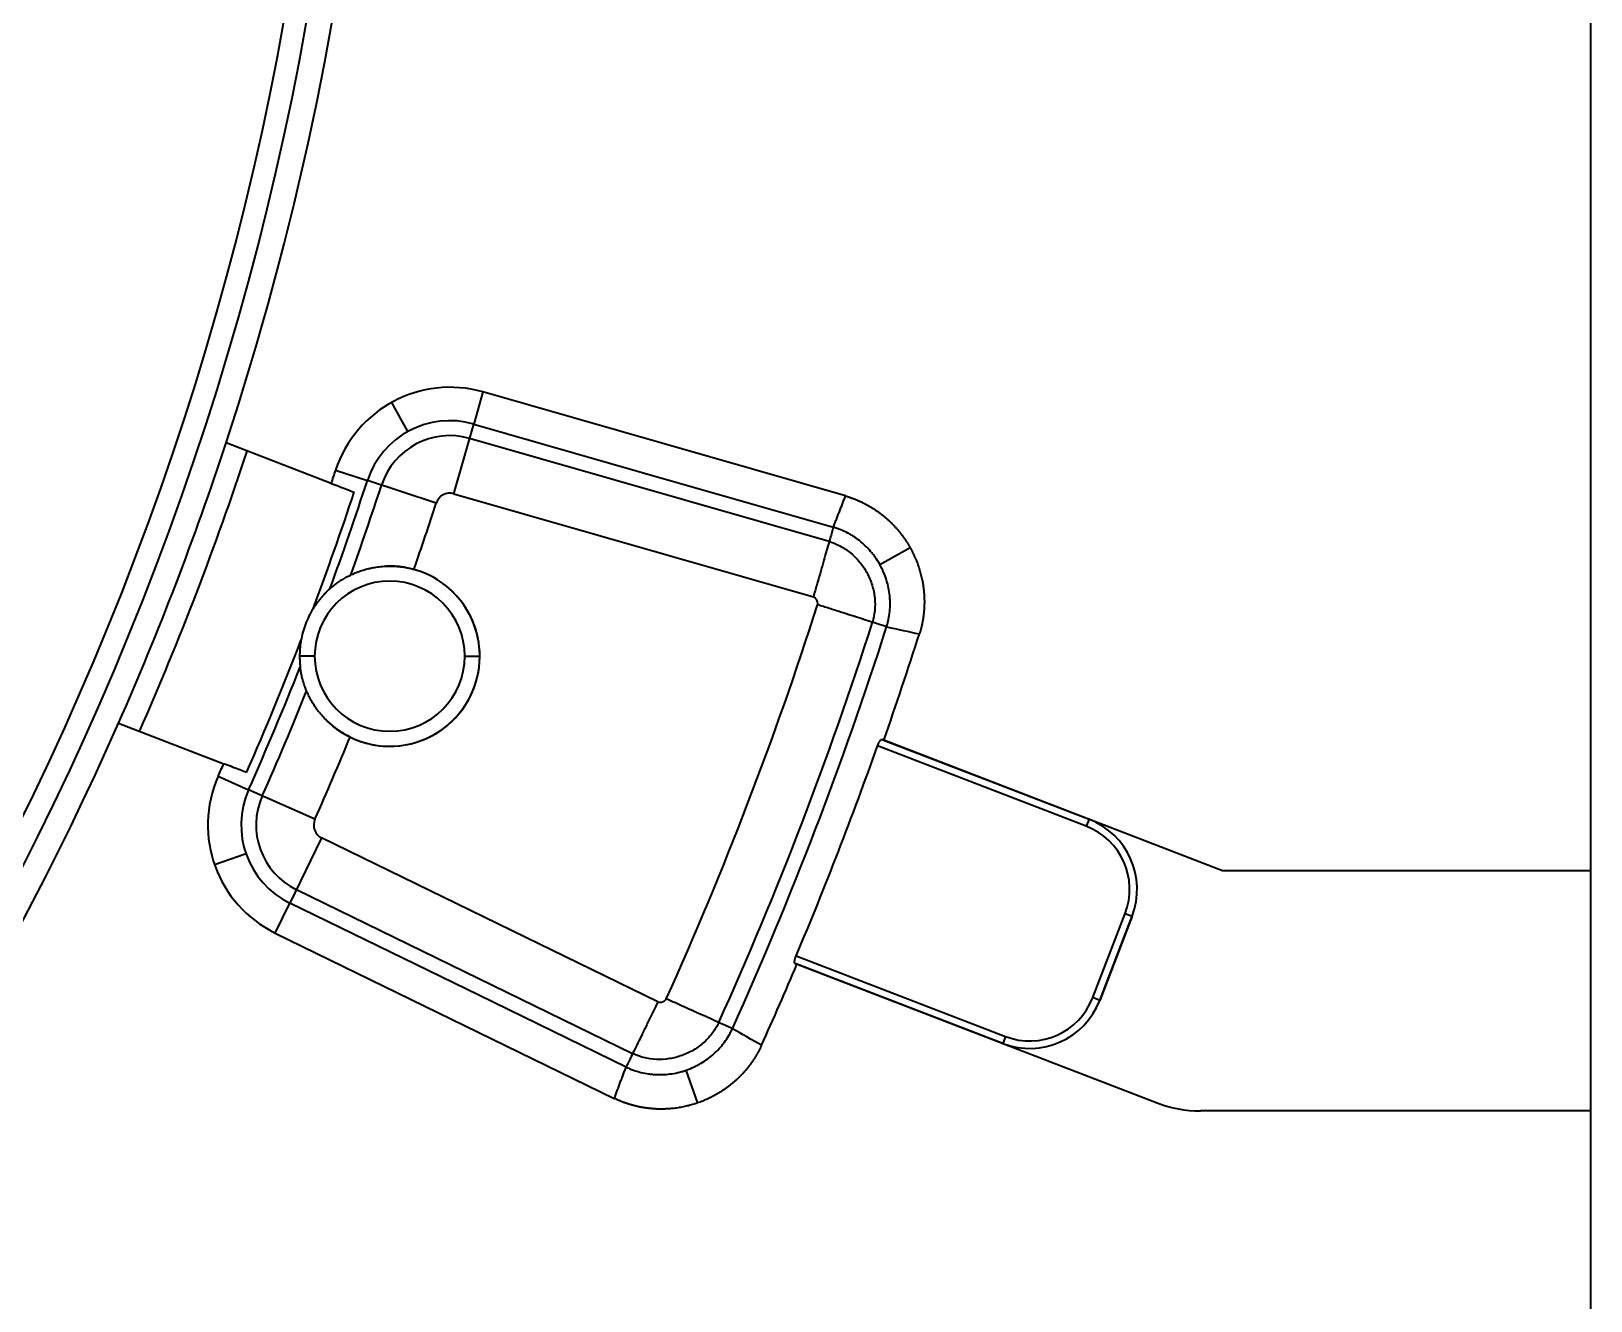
# Model space of a CAD drawing. Header units: millimetres. Extents: x 473 to 1085, y 1055 to 1699.
# Drawn here: x 939.5 to 1043.4, y 1298.2 to 1382.8 of the extents above; entities that cross this region are included whole.
import ezdxf

# ---------------------------------------------------------------- set-up
doc = ezdxf.new("R2010")
doc.units = ezdxf.units.MM
doc.layers.add('20', color=7, linetype='Continuous', true_color=0xffffff)

msp = doc.modelspace()

# ---------------------------------------------------------------- linework, layer by layer
at = {"layer": '20', "color": 7, "linetype": 'Continuous', "lineweight": 35}
for p, q in [((1043.426, 1326.891), (1043.426, 1423.843)), ((969.637, 1358.775), (969.024, 1356.639)), ((993.786, 1351.85), (969.637, 1358.775)), ((963.548, 1358.079), (964.622, 1356.133)), ((967.693, 1351.996), (969.024, 1356.639)), ((992.702, 1348.816), (968.751, 1355.684)), ((969.024, 1356.639), (982.49, 1352.778)), ((959.538, 1352.689), (952.528, 1355.38)), ((959.825, 1353.563), (961.938, 1352.875)), ((966.53, 1351.379), (961.938, 1352.875)), ((982.49, 1352.778), (992.976, 1349.771)), ((967.693, 1351.996), (991.645, 1345.128)), ((998.099, 1348.386), (996.075, 1347.27)), ((958.426, 1341.177), (957.426, 1341.177)), ((968.426, 1341.177), (969.426, 1341.177)), ((945.361, 1336.708), (952.371, 1334.017)), ((1009.824, 1329.85), (995.919, 1335.2)), ((996.209, 1335.624), (1010.004, 1330.316)), ((1018.905, 1326.891), (996.335, 1335.576)), ((951.999, 1333.175), (954.03, 1332.273)), ((958.444, 1330.312), (954.03, 1332.273)), ((1010.004, 1330.316), (1009.824, 1329.85)), ((958.894, 1329.075), (956.777, 1324.734)), ((971.485, 1322.934), (958.894, 1329.075)), ((953.856, 1328.02), (951.76, 1327.281)), ((1043.426, 1326.891), (1018.905, 1326.891)), ((1043.426, 1310.891), (1043.426, 1326.891)), ((957.213, 1325.627), (979.608, 1314.704)), ((955.803, 1322.737), (956.777, 1324.734)), ((969.368, 1318.594), (956.777, 1324.734)), ((1010.253, 1318.434), (1012.408, 1324.034)), ((1010.72, 1318.255), (1012.874, 1323.854)), ((1012.874, 1323.854), (1010.72, 1318.255)), ((1012.408, 1324.034), (1012.874, 1323.854)), ((955.803, 1322.737), (978.383, 1311.724)), ((971.579, 1322.889), (971.485, 1322.934)), ((981.29, 1318.152), (971.579, 1322.889)), ((1004.258, 1315.384), (990.429, 1320.705)), ((990.5, 1321.214), (1004.437, 1315.85)), ((990.555, 1320.657), (1014.546, 1311.425)), ((979.173, 1313.811), (969.368, 1318.594)), ((1010.72, 1318.255), (1010.253, 1318.434)), ((1004.437, 1315.85), (1004.258, 1315.384)), ((983.158, 1313.599), (983.917, 1311.417)), ((1043.426, 1310.891), (1017.419, 1310.891)), ((1043.426, 1161.177), (1043.426, 1310.891))]:
    msp.add_line(p, q, dxfattribs=at)
for centre, radius, start, end in [((758.426, 1419.177), 202.61, 180, 0), ((758.426, 1419.177), 201.12, 180, 0), ((758.426, 1419.177), 204.318, 341.80537, 354.19463), ((967.432, 1351.085), 8, 74, 161.95487), ((967.432, 1351.085), 5.778, 74, 161.95487), ((967.432, 1351.085), 4.785, 74, 161.95487), ((758.426, 1419.177), 204.318, 336.19463, 341.80537), ((758.426, 1419.177), 205.818, 336.21509, 341.78491), ((758.426, 1419.177), 211.818, 341.70596, 341.95487), ((758.426, 1419.177), 214.04, 339.91368, 341.95487), ((758.426, 1419.177), 215.033, 340.27151, 341.95487), ((758.426, 1419.177), 213.449, 339.47309, 341.68527), ((967.432, 1351.085), 0.948, 74, 161.95487), ((758.426, 1419.177), 218.87, 340.73306, 341.95487), ((963.426, 1341.177), 6, 0, 92.51719), ((963.426, 1341.177), 6, 0, 74.42426), ((963.426, 1341.177), 5, 0, 180), ((758.426, 1419.177), 245.118, 335.71205, 342.28795), ((758.426, 1419.177), 248.955, 335.71205, 342.28795), ((758.426, 1419.177), 213.449, 336.31473, 338.86449), ((758.426, 1419.177), 249.948, 335.71205, 342.28795), ((758.426, 1419.177), 252.17, 340.63856, 342.33591), ((963.426, 1341.177), 5, 180, 0), ((963.426, 1341.177), 6, 225.82125, 0), ((963.426, 1341.177), 6, 243.91332, 360), ((758.426, 1419.177), 214.04, 336.04513, 338.4239), ((758.426, 1419.177), 215.033, 336.04513, 338.06607), ((758.426, 1419.177), 204.318, 203.80537, 336.19463), ((758.426, 1419.177), 218.87, 336.04513, 337.60452), ((758.426, 1419.177), 251.902, 337.11428, 340.52658), ((758.426, 1419.177), 211.818, 336.04513, 336.29404), ((959.31, 1329.927), 8, 156.04513, 244), ((959.31, 1329.927), 5.778, 156.04513, 244), ((959.31, 1329.927), 4.785, 156.04513, 244), ((959.31, 1329.927), 0.948, 156.04513, 244), ((1008.208, 1325.65), 4.5, 338.95329, 68.95329), ((1008.208, 1325.65), 5, 338.95329, 68.95329), ((1008.208, 1325.65), 5, 338.95329, 68.95329), ((758.426, 1419.177), 252.17, 335.66409, 337.00257), ((1006.053, 1320.05), 5, 248.95329, 338.95329), ((1006.053, 1320.05), 5, 248.95329, 338.95329), ((1006.053, 1320.05), 4.5, 248.95329, 338.95329), ((1017.419, 1318.891), 8, 248.95329, 270)]:
    msp.add_arc(centre, radius, start, end, dxfattribs=at)
for points, degree in [([(959.538, 1352.689), (959.707, 1352.624), (960.046, 1352.494), (960.554, 1352.299), (960.893, 1352.169), (961.063, 1352.104)], 3), ([(992.976, 1349.771), (993.379, 1350.803), (993.786, 1351.85)], 2), ([(996.526, 1343.134), (997.253, 1342.976), (997.981, 1342.817), (998.707, 1342.659)], 3), ([(957.426, 1341.177), (957.426, 1341.093), (957.43, 1340.928), (957.444, 1340.692), (957.46, 1340.541), (957.469, 1340.467)], 3), ([(953.895, 1333.432), (953.726, 1333.497), (953.387, 1333.627), (952.879, 1333.822), (952.54, 1333.952), (952.371, 1334.017)], 3), ([(971.579, 1322.889), (971.546, 1322.903), (971.515, 1322.918), (971.485, 1322.934)], 3), ([(988.19, 1315.261), (987.544, 1315.63), (986.898, 1315.999), (986.251, 1316.368)], 3), ([(978.383, 1311.724), (978.781, 1312.775), (979.173, 1313.811)], 2)]:
    msp.add_open_spline(points, degree=degree, dxfattribs=at)
for points, degree, knots in [([(993.786, 1351.85), (994.481, 1351.651), (995.129, 1351.308), (995.769, 1350.969), (996.335, 1350.504), (996.894, 1350.044), (997.355, 1349.48), (997.814, 1348.919), (998.502, 1347.635), (998.927, 1346.246), (999, 1345.527), (999.073, 1344.799), (999, 1344.077), (998.927, 1343.349), (998.707, 1342.659)], 2, [0, 0, 0, 0.125, 0.125, 0.25, 0.25, 0.375, 0.375, 0.5, 0.625, 0.75, 0.75, 0.875, 0.875, 1, 1, 1]), ([(992.976, 1349.771), (992.957, 1349.703), (992.931, 1349.614), (992.869, 1349.398), (992.833, 1349.27), (992.749, 1348.979), (992.702, 1348.815), (992.599, 1348.457), (992.544, 1348.262), (992.424, 1347.846), (992.361, 1347.625), (992.228, 1347.163), (992.159, 1346.921), (992.017, 1346.425), (991.944, 1346.17), (991.795, 1345.652), (991.72, 1345.39), (991.645, 1345.128)], 3, [0, 0, 0, 0, 0.125, 0.125, 0.25, 0.25, 0.375, 0.375, 0.5, 0.5, 0.625, 0.625, 0.75, 0.75, 0.875, 0.875, 1, 1, 1, 1]), ([(996.526, 1343.134), (996.527, 1343.137), (996.528, 1343.14), (996.529, 1343.145), (996.532, 1343.153), (996.537, 1343.171), (996.549, 1343.208), (996.57, 1343.282), (996.587, 1343.345), (996.62, 1343.472), (996.639, 1343.557), (996.691, 1343.812), (996.742, 1344.155), (996.758, 1344.504), (996.758, 1344.723), (996.757, 1344.767), (996.754, 1344.855), (996.753, 1344.898), (996.746, 1345.029), (996.739, 1345.116), (996.712, 1345.374), (996.686, 1345.545), (996.618, 1345.883), (996.575, 1346.05), (996.474, 1346.381), (996.415, 1346.545), (996.331, 1346.748), (996.314, 1346.788), (996.278, 1346.868), (996.26, 1346.908), (996.204, 1347.027), (996.165, 1347.105), (996.042, 1347.335), (995.952, 1347.484), (995.808, 1347.702), (995.733, 1347.809), (995.653, 1347.914), (995.6, 1347.983), (995.572, 1348.018), (995.434, 1348.188), (995.2, 1348.447), (994.944, 1348.681), (994.676, 1348.903), (994.537, 1349.007), (994.355, 1349.13), (994.318, 1349.154), (994.244, 1349.201), (994.207, 1349.224), (994.094, 1349.291), (994.019, 1349.334), (993.789, 1349.457), (993.631, 1349.531), (993.39, 1349.63), (993.268, 1349.677), (993.123, 1349.726), (993.05, 1349.749), (993.013, 1349.76), (992.995, 1349.765), (992.987, 1349.768), (992.981, 1349.769), (992.979, 1349.77), (992.976, 1349.771)], 3, [0, 0, 0, 0, 0.0009766, 0.0009766, 0.0019531, 0.0039063, 0.0078125, 0.015625, 0.03125, 0.03125, 0.0625, 0.0625, 0.125, 0.1875, 0.1875, 0.203125, 0.203125, 0.21875, 0.21875, 0.25, 0.25, 0.3125, 0.3125, 0.375, 0.375, 0.4375, 0.4375, 0.453125, 0.453125, 0.46875, 0.46875, 0.5, 0.5, 0.5625, 0.5625, 0.59375, 0.609375, 0.609375, 0.625, 0.625, 0.6875, 0.75, 0.75, 0.8125, 0.8125, 0.828125, 0.828125, 0.84375, 0.84375, 0.875, 0.875, 0.9375, 0.9375, 0.96875, 0.984375, 0.9921875, 0.9960938, 0.9980469, 0.9990234, 0.9990234, 1, 1, 1, 1]), ([(992.702, 1348.815), (992.95, 1348.738), (993.188, 1348.639), (993.669, 1348.384), (993.913, 1348.221), (994.359, 1347.854), (994.562, 1347.651), (994.928, 1347.204), (995.09, 1346.96), (995.361, 1346.453), (995.472, 1346.187), (995.642, 1345.631), (995.699, 1345.348), (995.757, 1344.777), (995.757, 1344.485), (995.702, 1343.939), (995.653, 1343.686), (995.579, 1343.437)], 3, [0, 0, 0, 0, 0.1148543, 0.1148543, 0.2432752, 0.2432752, 0.371696, 0.371696, 0.5001168, 0.5001168, 0.6285377, 0.6285377, 0.7569585, 0.7569585, 0.8853793, 0.8853793, 1, 1, 1, 1]), ([(959.448, 1345.668), (959.504, 1345.718), (959.567, 1345.772), (959.702, 1345.882), (959.775, 1345.939), (959.928, 1346.053), (960.009, 1346.11), (960.18, 1346.224), (960.269, 1346.281), (960.41, 1346.364), (960.458, 1346.391), (960.555, 1346.446), (960.605, 1346.473), (960.757, 1346.552), (960.862, 1346.603), (961.078, 1346.699), (961.189, 1346.745), (961.417, 1346.832), (961.535, 1346.873), (961.777, 1346.947), (961.902, 1346.982), (962.063, 1347.02), (962.095, 1347.028), (962.161, 1347.042), (962.194, 1347.049), (962.293, 1347.069), (962.359, 1347.082), (962.561, 1347.116), (962.697, 1347.134), (962.976, 1347.162), (963.117, 1347.171), (963.333, 1347.177), (963.442, 1347.178), (963.552, 1347.176), (963.626, 1347.174), (963.664, 1347.172), (963.849, 1347.164), (963.997, 1347.152), (964.294, 1347.116), (964.443, 1347.092), (964.74, 1347.033), (964.889, 1346.998), (965.037, 1346.957)], 3, [0, 0, 0, 0, 0.0625, 0.0625, 0.125, 0.125, 0.1875, 0.1875, 0.25, 0.25, 0.28125, 0.28125, 0.3125, 0.3125, 0.375, 0.375, 0.4375, 0.4375, 0.5, 0.5, 0.5625, 0.5625, 0.578125, 0.578125, 0.59375, 0.59375, 0.625, 0.625, 0.6875, 0.6875, 0.75, 0.75, 0.78125, 0.796875, 0.796875, 0.8125, 0.8125, 0.875, 0.875, 0.9375, 0.9375, 1, 1, 1, 1]), ([(959.448, 1345.668), (959.361, 1345.591), (959.272, 1345.508), (959.138, 1345.374), (959.093, 1345.327), (959.001, 1345.23), (958.955, 1345.179), (958.862, 1345.072), (958.815, 1345.016), (958.743, 1344.928), (958.719, 1344.898), (958.671, 1344.836), (958.646, 1344.804), (958.573, 1344.705), (958.523, 1344.637), (958.424, 1344.491), (958.373, 1344.414), (958.323, 1344.332)], 3, [0, 0, 0, 0, 0.25, 0.25, 0.375, 0.375, 0.5, 0.5, 0.625, 0.625, 0.6875, 0.6875, 0.75, 0.75, 0.875, 0.875, 1, 1, 1, 1]), ([(958.323, 1344.332), (958.223, 1344.17), (958.039, 1343.838), (957.887, 1343.491), (957.786, 1343.226), (957.754, 1343.136), (957.71, 1343), (957.696, 1342.955), (957.668, 1342.863), (957.655, 1342.817), (957.591, 1342.586), (957.549, 1342.4), (957.516, 1342.213)], 3, [0, 0, 0, 0, 0.25, 0.5, 0.5, 0.625, 0.625, 0.6875, 0.6875, 0.75, 0.75, 1, 1, 1, 1]), ([(991.925, 1344.604), (991.928, 1344.61), (991.929, 1344.617), (991.932, 1344.63), (991.933, 1344.637), (991.935, 1344.657), (991.935, 1344.67), (991.935, 1344.711), (991.932, 1344.737), (991.922, 1344.789), (991.915, 1344.814), (991.901, 1344.852), (991.896, 1344.864), (991.885, 1344.889), (991.879, 1344.901), (991.86, 1344.936), (991.846, 1344.959), (991.822, 1344.991), (991.814, 1345.002), (991.797, 1345.022), (991.788, 1345.032), (991.759, 1345.06), (991.739, 1345.077), (991.706, 1345.1), (991.694, 1345.107), (991.676, 1345.116), (991.67, 1345.119), (991.658, 1345.124), (991.651, 1345.126), (991.645, 1345.128)], 3, [0, 0, 0, 0, 0.03125, 0.03125, 0.0625, 0.0625, 0.125, 0.125, 0.25, 0.25, 0.375, 0.375, 0.4375, 0.4375, 0.5, 0.5, 0.625, 0.625, 0.6875, 0.6875, 0.75, 0.75, 0.875, 0.875, 0.9375, 0.9375, 0.96875, 0.96875, 1, 1, 1, 1]), ([(996.526, 1343.134), (996.459, 1343.156), (996.371, 1343.184), (996.157, 1343.252), (996.03, 1343.293), (995.741, 1343.385), (995.579, 1343.437), (995.224, 1343.55), (995.031, 1343.612), (994.619, 1343.744), (994.4, 1343.814), (993.942, 1343.96), (993.702, 1344.036), (993.21, 1344.193), (992.958, 1344.274), (992.445, 1344.438), (992.185, 1344.521), (991.925, 1344.604)], 3, [0, 0, 0, 0, 0.125, 0.125, 0.25, 0.25, 0.375, 0.375, 0.5, 0.5, 0.625, 0.625, 0.75, 0.75, 0.875, 0.875, 1, 1, 1, 1]), ([(957.516, 1342.213), (957.499, 1342.111), (957.484, 1342.014), (957.461, 1341.829), (957.452, 1341.741), (957.439, 1341.571), (957.434, 1341.488), (957.428, 1341.329), (957.426, 1341.252), (957.426, 1341.177)], 3, [0, 0, 0, 0, 0.25, 0.25, 0.5, 0.5, 0.75, 0.75, 1, 1, 1, 1]), ([(960.788, 1335.788), (960.649, 1335.856), (960.515, 1335.929), (960.254, 1336.082), (960.127, 1336.163), (959.882, 1336.334), (959.762, 1336.423), (959.618, 1336.54), (959.59, 1336.564), (959.533, 1336.612), (959.449, 1336.684), (959.368, 1336.757), (959.211, 1336.905), (959.111, 1337.006), (958.921, 1337.212), (958.831, 1337.317), (958.724, 1337.45), (958.703, 1337.477), (958.662, 1337.53), (958.641, 1337.557), (958.58, 1337.638), (958.541, 1337.692), (958.428, 1337.855), (958.358, 1337.963), (958.227, 1338.18), (958.166, 1338.288), (958.053, 1338.505), (958, 1338.614), (957.927, 1338.776), (957.893, 1338.857), (957.86, 1338.937), (957.839, 1338.991), (957.828, 1339.018), (957.777, 1339.152), (957.741, 1339.257), (957.675, 1339.464), (957.646, 1339.565), (957.594, 1339.763), (957.572, 1339.86), (957.533, 1340.047), (957.516, 1340.138), (957.489, 1340.31), (957.478, 1340.391), (957.469, 1340.467)], 3, [0, 0, 0, 0, 0.0625, 0.0625, 0.125, 0.125, 0.1875, 0.1875, 0.203125, 0.203125, 0.21875, 0.25, 0.25, 0.3125, 0.3125, 0.375, 0.375, 0.390625, 0.390625, 0.40625, 0.40625, 0.4375, 0.4375, 0.5, 0.5, 0.5625, 0.5625, 0.625, 0.625, 0.65625, 0.671875, 0.671875, 0.6875, 0.6875, 0.75, 0.75, 0.8125, 0.8125, 0.875, 0.875, 0.9375, 0.9375, 1, 1, 1, 1]), ([(995.919, 1335.2), (995.925, 1335.216), (995.93, 1335.232), (995.942, 1335.263), (995.948, 1335.278), (995.967, 1335.323), (995.98, 1335.352), (995.997, 1335.386), (996, 1335.393), (996.007, 1335.407), (996.017, 1335.427), (996.034, 1335.458), (996.048, 1335.48), (996.061, 1335.502), (996.068, 1335.513), (996.089, 1335.542), (996.102, 1335.559), (996.121, 1335.58), (996.127, 1335.587), (996.139, 1335.598), (996.145, 1335.603), (996.162, 1335.616), (996.173, 1335.622), (996.188, 1335.626), (996.193, 1335.627), (996.202, 1335.626), (996.206, 1335.626), (996.21, 1335.624)], 3, [0, 0, 0, 0, 0.0625, 0.0625, 0.125, 0.125, 0.25, 0.25, 0.28125, 0.28125, 0.3125, 0.375, 0.4375, 0.4375, 0.5, 0.5, 0.625, 0.625, 0.6875, 0.6875, 0.75, 0.75, 0.875, 0.875, 0.9375, 0.9375, 1, 1, 1, 1]), ([(996.335, 1335.576), (996.327, 1335.579), (996.319, 1335.582), (996.277, 1335.598), (996.244, 1335.611), (996.21, 1335.624)], 3, [0, 0, 0, 0, 0.2004, 0.2004, 1, 1, 1, 1]), ([(990.43, 1320.705), (990.422, 1320.708), (990.415, 1320.714), (990.407, 1320.727), (990.404, 1320.732), (990.4, 1320.743), (990.398, 1320.75), (990.394, 1320.771), (990.393, 1320.787), (990.393, 1320.816), (990.394, 1320.826), (990.395, 1320.848), (990.396, 1320.859), (990.401, 1320.894), (990.406, 1320.919), (990.415, 1320.96), (990.418, 1320.974), (990.425, 1321.002), (990.434, 1321.031), (990.443, 1321.061), (990.453, 1321.091), (990.458, 1321.106), (990.475, 1321.152), (990.487, 1321.183), (990.5, 1321.214)], 3, [0, 0, 0, 0, 0.125, 0.125, 0.1875, 0.1875, 0.25, 0.25, 0.375, 0.375, 0.4375, 0.4375, 0.5, 0.5, 0.625, 0.625, 0.6875, 0.6875, 0.75, 0.8125, 0.8125, 0.875, 0.875, 1, 1, 1, 1]), ([(990.43, 1320.705), (990.463, 1320.692), (990.496, 1320.679), (990.538, 1320.663), (990.546, 1320.66), (990.555, 1320.657)], 3, [0, 0, 0, 0, 0.7996, 0.7996, 1, 1, 1, 1]), ([(981.29, 1318.152), (981.296, 1318.149), (981.302, 1318.147), (981.315, 1318.142), (981.321, 1318.14), (981.341, 1318.135), (981.354, 1318.133), (981.394, 1318.127), (981.421, 1318.127), (981.474, 1318.129), (981.5, 1318.133), (981.539, 1318.141), (981.552, 1318.144), (981.578, 1318.151), (981.591, 1318.155), (981.628, 1318.169), (981.653, 1318.18), (981.688, 1318.198), (981.7, 1318.205), (981.722, 1318.22), (981.733, 1318.227), (981.765, 1318.251), (981.785, 1318.269), (981.812, 1318.298), (981.821, 1318.309), (981.833, 1318.325), (981.836, 1318.331), (981.843, 1318.342), (981.846, 1318.348), (981.849, 1318.354)], 3, [0, 0, 0, 0, 0.03125, 0.03125, 0.0625, 0.0625, 0.125, 0.125, 0.25, 0.25, 0.375, 0.375, 0.4375, 0.4375, 0.5, 0.5, 0.625, 0.625, 0.6875, 0.6875, 0.75, 0.75, 0.875, 0.875, 0.9375, 0.9375, 0.96875, 0.96875, 1, 1, 1, 1]), ([(986.251, 1316.368), (986.187, 1316.397), (986.103, 1316.435), (985.898, 1316.527), (985.777, 1316.582), (985.5, 1316.707), (985.345, 1316.777), (985.006, 1316.93), (984.821, 1317.013), (984.426, 1317.191), (984.217, 1317.286), (983.778, 1317.484), (983.55, 1317.587), (983.079, 1317.799), (982.837, 1317.909), (982.346, 1318.13), (982.098, 1318.242), (981.849, 1318.354)], 3, [0, 0, 0, 0, 0.125, 0.125, 0.25, 0.25, 0.375, 0.375, 0.5, 0.5, 0.625, 0.625, 0.75, 0.75, 0.875, 0.875, 1, 1, 1, 1]), ([(981.29, 1318.152), (981.17, 1317.907), (981.051, 1317.662), (980.815, 1317.178), (980.699, 1316.94), (980.472, 1316.476), (980.362, 1316.25), (980.151, 1315.818), (980.05, 1315.611), (979.861, 1315.222), (979.772, 1315.04), (979.608, 1314.705), (979.534, 1314.552), (979.401, 1314.28), (979.343, 1314.16), (979.244, 1313.958), (979.204, 1313.875), (979.173, 1313.811)], 3, [0, 0, 0, 0, 0.125, 0.125, 0.25, 0.25, 0.375, 0.375, 0.5, 0.5, 0.625, 0.625, 0.75, 0.75, 0.875, 0.875, 1, 1, 1, 1]), ([(979.173, 1313.811), (979.175, 1313.81), (979.178, 1313.809), (979.183, 1313.807), (979.19, 1313.803), (979.207, 1313.795), (979.242, 1313.779), (979.312, 1313.747), (979.372, 1313.721), (979.493, 1313.67), (979.574, 1313.639), (979.82, 1313.551), (980.152, 1313.451), (980.494, 1313.384), (980.712, 1313.353), (980.755, 1313.348), (980.842, 1313.338), (980.886, 1313.333), (981.016, 1313.321), (981.103, 1313.315), (981.362, 1313.304), (981.535, 1313.306), (981.879, 1313.325), (982.051, 1313.343), (982.393, 1313.395), (982.564, 1313.43), (982.777, 1313.484), (982.819, 1313.495), (982.903, 1313.519), (982.945, 1313.531), (983.071, 1313.569), (983.153, 1313.597), (983.399, 1313.685), (983.56, 1313.752), (983.796, 1313.864), (983.913, 1313.923), (984.028, 1313.986), (984.104, 1314.029), (984.142, 1314.051), (984.331, 1314.164), (984.621, 1314.358), (984.889, 1314.577), (985.147, 1314.81), (985.271, 1314.934), (985.418, 1315.096), (985.447, 1315.129), (985.505, 1315.195), (985.533, 1315.229), (985.616, 1315.33), (985.669, 1315.399), (985.824, 1315.609), (985.92, 1315.754), (986.053, 1315.979), (986.116, 1316.093), (986.186, 1316.229), (986.219, 1316.298), (986.235, 1316.333), (986.243, 1316.35), (986.247, 1316.358), (986.249, 1316.363), (986.25, 1316.365), (986.251, 1316.368)], 3, [0, 0, 0, 0, 0.0009766, 0.0009766, 0.0019531, 0.0039063, 0.0078125, 0.015625, 0.03125, 0.03125, 0.0625, 0.0625, 0.125, 0.1875, 0.1875, 0.203125, 0.203125, 0.21875, 0.21875, 0.25, 0.25, 0.3125, 0.3125, 0.375, 0.375, 0.4375, 0.4375, 0.453125, 0.453125, 0.46875, 0.46875, 0.5, 0.5, 0.5625, 0.5625, 0.59375, 0.609375, 0.609375, 0.625, 0.625, 0.6875, 0.75, 0.75, 0.8125, 0.8125, 0.828125, 0.828125, 0.84375, 0.84375, 0.875, 0.875, 0.9375, 0.9375, 0.96875, 0.984375, 0.9921875, 0.9960937, 0.9980469, 0.9990234, 0.9990234, 1, 1, 1, 1]), ([(985.345, 1316.777), (985.233, 1316.543), (985.101, 1316.323), (984.78, 1315.884), (984.584, 1315.666), (984.157, 1315.277), (983.926, 1315.106), (983.431, 1314.808), (983.167, 1314.682), (982.626, 1314.486), (982.347, 1314.415), (981.772, 1314.326), (981.484, 1314.311), (980.91, 1314.336), (980.622, 1314.377), (980.089, 1314.511), (979.845, 1314.596), (979.609, 1314.705)], 3, [0, 0, 0, 0, 0.1146147, 0.1146147, 0.2430357, 0.2430357, 0.3714567, 0.3714567, 0.4998778, 0.4998778, 0.6282988, 0.6282988, 0.7567198, 0.7567198, 0.8851408, 0.8851408, 1, 1, 1, 1]), ([(988.19, 1315.261), (987.892, 1314.602), (987.459, 1314.011), (987.031, 1313.426), (986.488, 1312.934), (985.952, 1312.448), (985.327, 1312.073), (984.705, 1311.7), (983.336, 1311.206), (981.899, 1310.987), (981.177, 1311.019), (980.447, 1311.052), (979.742, 1311.229), (979.033, 1311.407), (978.383, 1311.724)], 2, [0, 0, 0, 0.125, 0.125, 0.25, 0.25, 0.375, 0.375, 0.5, 0.625, 0.75, 0.75, 0.875, 0.875, 1, 1, 1])]:
    msp.add_open_spline(points, degree=degree, knots=knots, dxfattribs=at)

doc.saveas('drawing.dxf')
